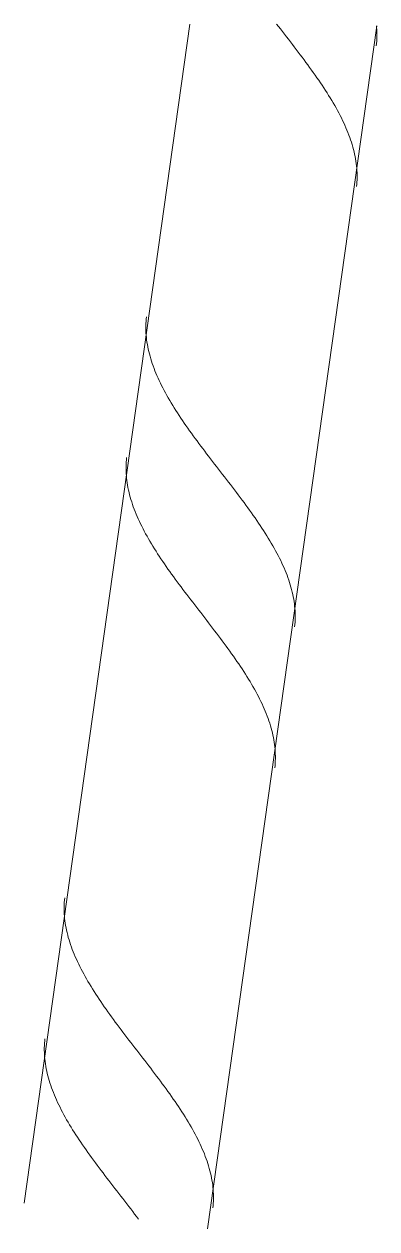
# Model space of a CAD drawing. Header units: inches. Extents: x -19229 to -222, y -6301 to 12387.
# Drawn here: x -19229.221 to -19228.27, y -64.625 to -61.373 of the extents above; entities that cross this region are included whole.
import ezdxf

# ---------------------------------------------------------------- set-up
doc = ezdxf.new("R2010")
doc.units = ezdxf.units.IN
doc.header["$MEASUREMENT"] = 0
doc.layers.add('A-WALL', color=113, linetype='Continuous', lineweight=9)
doc.layers.add('A-WALL-PATT', color=111, linetype='Continuous', lineweight=25)

# ---------------------------------------------------------------- blocks, each defined once
blk = doc.blocks.new('FP_1-DETAIL - PRECAST _ CONC_ - PLANK PARALLEL TO WALL')
at = {"layer": 'A-WALL'}
for p, q in [((17209.9065, -61.3732), (17209.4592, -64.5557)), ((17209.9543, -64.6253), (17210.4107, -61.3777))]:
    blk.add_line(p, q, dxfattribs=at)
at = {"layer": 'A-WALL-PATT', "color": 55, "lineweight": 9}
for p, q in [((17210.1453, -61.3794), (17210.1406, -61.3732)), ((17210.1507, -61.3864), (17210.1453, -61.3794)), ((17210.1561, -61.3933), (17210.1507, -61.3864)), ((17210.1615, -61.4003), (17210.1561, -61.3933)), ((17210.4102, -61.3821), (17210.4097, -61.3775)), ((17210.4106, -61.3884), (17210.4102, -61.3821)), ((17210.4109, -61.3946), (17210.4106, -61.3884)), ((17210.411, -61.4008), (17210.4109, -61.3946)), ((17210.1668, -61.4072), (17210.1615, -61.4003)), ((17210.1722, -61.4142), (17210.1668, -61.4072)), ((17210.1775, -61.4211), (17210.1722, -61.4142)), ((17210.1829, -61.4281), (17210.1775, -61.4211)), ((17210.1882, -61.435), (17210.1829, -61.4281)), ((17210.4094, -61.4316), (17210.4101, -61.4255)), ((17210.4101, -61.4255), (17210.4105, -61.4194)), ((17210.4105, -61.4194), (17210.4108, -61.4132)), ((17210.4108, -61.4132), (17210.411, -61.407)), ((17210.411, -61.407), (17210.411, -61.4008)), ((17210.1935, -61.4419), (17210.1882, -61.435)), ((17210.1988, -61.4489), (17210.1935, -61.4419)), ((17210.204, -61.4558), (17210.1988, -61.4489)), ((17210.2092, -61.4627), (17210.204, -61.4558)), ((17210.2144, -61.4697), (17210.2092, -61.4627)), ((17210.2195, -61.4766), (17210.2144, -61.4697)), ((17210.2246, -61.4835), (17210.2195, -61.4766)), ((17210.2296, -61.4904), (17210.2246, -61.4835)), ((17210.2346, -61.4973), (17210.2296, -61.4904)), ((17210.2395, -61.5042), (17210.2346, -61.4973)), ((17210.2444, -61.5111), (17210.2395, -61.5042)), ((17210.2492, -61.5179), (17210.2444, -61.5111)), ((17210.254, -61.5248), (17210.2492, -61.5179)), ((17210.2586, -61.5317), (17210.254, -61.5248)), ((17210.2632, -61.5385), (17210.2586, -61.5317)), ((17210.2678, -61.5453), (17210.2632, -61.5385)), ((17210.2722, -61.5522), (17210.2678, -61.5453)), ((17210.2766, -61.559), (17210.2722, -61.5522)), ((17210.2809, -61.5658), (17210.2766, -61.559)), ((17210.2851, -61.5725), (17210.2809, -61.5658)), ((17210.2892, -61.5793), (17210.2851, -61.5725)), ((17210.2932, -61.5861), (17210.2892, -61.5793)), ((17210.2971, -61.5928), (17210.2932, -61.5861)), ((17210.3009, -61.5996), (17210.2971, -61.5928)), ((17210.3046, -61.6063), (17210.3009, -61.5996)), ((17210.3082, -61.613), (17210.3046, -61.6063)), ((17210.3117, -61.6197), (17210.3082, -61.613)), ((17210.3151, -61.6263), (17210.3117, -61.6197)), ((17210.3184, -61.633), (17210.3151, -61.6263)), ((17210.3215, -61.6396), (17210.3184, -61.633)), ((17210.3246, -61.6463), (17210.3215, -61.6396)), ((17210.3275, -61.6529), (17210.3246, -61.6463)), ((17210.3303, -61.6595), (17210.3275, -61.6529)), ((17210.3329, -61.666), (17210.3303, -61.6595)), ((17210.3355, -61.6726), (17210.3329, -61.666)), ((17210.3379, -61.6791), (17210.3355, -61.6726)), ((17210.3402, -61.6856), (17210.3379, -61.6791)), ((17210.3423, -61.6921), (17210.3402, -61.6856)), ((17210.3443, -61.6986), (17210.3423, -61.6921)), ((17210.3462, -61.7051), (17210.3443, -61.6986)), ((17210.348, -61.7115), (17210.3462, -61.7051)), ((17210.3496, -61.7179), (17210.348, -61.7115)), ((17210.351, -61.7243), (17210.3496, -61.7179)), ((17210.3523, -61.7307), (17210.351, -61.7243)), ((17210.3535, -61.7371), (17210.3523, -61.7307)), ((17210.3545, -61.7434), (17210.3535, -61.7371)), ((17210.3554, -61.7497), (17210.3545, -61.7434)), ((17210.3562, -61.756), (17210.3554, -61.7497)), ((17210.3567, -61.7623), (17210.3562, -61.756)), ((17210.3572, -61.7686), (17210.3567, -61.7623)), ((17210.3575, -61.7748), (17210.3572, -61.7686)), ((17210.3574, -61.7934), (17210.3576, -61.7872)), ((17210.3576, -61.781), (17210.3575, -61.7748)), ((17210.3576, -61.7872), (17210.3576, -61.781)), ((17210.356, -61.8118), (17210.3566, -61.8057)), ((17210.3566, -61.8057), (17210.3571, -61.7995)), ((17210.3571, -61.7995), (17210.3574, -61.7934)), ((17209.7877, -62.1816), (17209.7881, -62.1754)), ((17209.7881, -62.1754), (17209.7885, -62.1693)), ((17209.7885, -62.1693), (17209.7892, -62.1632)), ((17209.7876, -62.1877), (17209.7877, -62.1816)), ((17209.7876, -62.1939), (17209.7876, -62.1877)), ((17209.7877, -62.2002), (17209.7876, -62.1939)), ((17209.788, -62.2064), (17209.7877, -62.2002)), ((17209.7884, -62.2126), (17209.788, -62.2064)), ((17209.789, -62.2189), (17209.7884, -62.2126)), ((17209.7897, -62.2252), (17209.789, -62.2189)), ((17209.7906, -62.2315), (17209.7897, -62.2252)), ((17209.7917, -62.2379), (17209.7906, -62.2315)), ((17209.7928, -62.2442), (17209.7917, -62.2379)), ((17209.7941, -62.2506), (17209.7928, -62.2442)), ((17209.7956, -62.257), (17209.7941, -62.2506)), ((17209.7972, -62.2635), (17209.7956, -62.257)), ((17209.7989, -62.2699), (17209.7972, -62.2635)), ((17209.8008, -62.2764), (17209.7989, -62.2699)), ((17209.8028, -62.2828), (17209.8008, -62.2764)), ((17209.805, -62.2893), (17209.8028, -62.2828)), ((17209.8073, -62.2958), (17209.805, -62.2893)), ((17209.8097, -62.3024), (17209.8073, -62.2958)), ((17209.8122, -62.3089), (17209.8097, -62.3024)), ((17209.8149, -62.3155), (17209.8122, -62.3089)), ((17209.8177, -62.3221), (17209.8149, -62.3155)), ((17209.8206, -62.3287), (17209.8177, -62.3221)), ((17209.8236, -62.3353), (17209.8206, -62.3287)), ((17209.8268, -62.342), (17209.8236, -62.3353)), ((17209.8301, -62.3486), (17209.8268, -62.342)), ((17209.8335, -62.3553), (17209.8301, -62.3486)), ((17209.8369, -62.362), (17209.8335, -62.3553)), ((17209.8406, -62.3687), (17209.8369, -62.362)), ((17209.8443, -62.3754), (17209.8406, -62.3687)), ((17209.8481, -62.3821), (17209.8443, -62.3754)), ((17209.852, -62.3889), (17209.8481, -62.3821)), ((17209.856, -62.3956), (17209.852, -62.3889)), ((17209.8601, -62.4024), (17209.856, -62.3956)), ((17209.8643, -62.4092), (17209.8601, -62.4024)), ((17209.8686, -62.416), (17209.8643, -62.4092)), ((17209.8729, -62.4228), (17209.8686, -62.416)), ((17209.8774, -62.4296), (17209.8729, -62.4228)), ((17209.8819, -62.4365), (17209.8774, -62.4296)), ((17209.8865, -62.4433), (17209.8819, -62.4365)), ((17209.8912, -62.4502), (17209.8865, -62.4433)), ((17209.8959, -62.457), (17209.8912, -62.4502)), ((17209.9007, -62.4639), (17209.8959, -62.457)), ((17209.9056, -62.4708), (17209.9007, -62.4639)), ((17209.9105, -62.4777), (17209.9056, -62.4708)), ((17209.9155, -62.4846), (17209.9105, -62.4777)), ((17209.9206, -62.4915), (17209.9155, -62.4846)), ((17209.9257, -62.4984), (17209.9206, -62.4915)), ((17209.9308, -62.5053), (17209.9257, -62.4984)), ((17209.936, -62.5122), (17209.9308, -62.5053)), ((17209.9412, -62.5191), (17209.936, -62.5122)), ((17209.9464, -62.5261), (17209.9412, -62.5191)), ((17209.9517, -62.533), (17209.9464, -62.5261)), ((17209.957, -62.5399), (17209.9517, -62.533)), ((17209.7341, -62.5741), (17209.7342, -62.5679)), ((17209.7342, -62.5679), (17209.7343, -62.5618)), ((17209.7343, -62.5618), (17209.7346, -62.5556)), ((17209.7346, -62.5556), (17209.7351, -62.5495)), ((17209.7351, -62.5495), (17209.7357, -62.5434)), ((17209.9623, -62.5469), (17209.957, -62.5399)), ((17209.9676, -62.5538), (17209.9623, -62.5469)), ((17209.973, -62.5608), (17209.9676, -62.5538)), ((17209.9783, -62.5677), (17209.973, -62.5608)), ((17209.9837, -62.5747), (17209.9783, -62.5677)), ((17209.7343, -62.5803), (17209.7341, -62.5741)), ((17209.7346, -62.5866), (17209.7343, -62.5803)), ((17209.735, -62.5928), (17209.7346, -62.5866)), ((17209.7356, -62.5991), (17209.735, -62.5928)), ((17209.7363, -62.6054), (17209.7356, -62.5991)), ((17209.9891, -62.5816), (17209.9837, -62.5747)), ((17209.9945, -62.5886), (17209.9891, -62.5816)), ((17209.9998, -62.5955), (17209.9945, -62.5886)), ((17210.0052, -62.6025), (17209.9998, -62.5955)), ((17209.7372, -62.6117), (17209.7363, -62.6054)), ((17209.7382, -62.6181), (17209.7372, -62.6117)), ((17209.7394, -62.6244), (17209.7382, -62.6181)), ((17209.7407, -62.6308), (17209.7394, -62.6244)), ((17209.7422, -62.6372), (17209.7407, -62.6308)), ((17210.0105, -62.6094), (17210.0052, -62.6025)), ((17210.0159, -62.6164), (17210.0105, -62.6094)), ((17210.0212, -62.6233), (17210.0159, -62.6164)), ((17210.0265, -62.6303), (17210.0212, -62.6233)), ((17210.0318, -62.6372), (17210.0265, -62.6303)), ((17209.7438, -62.6436), (17209.7422, -62.6372)), ((17209.7455, -62.6501), (17209.7438, -62.6436)), ((17209.7474, -62.6565), (17209.7455, -62.6501)), ((17209.7494, -62.663), (17209.7474, -62.6565)), ((17209.7515, -62.6695), (17209.7494, -62.663)), ((17210.037, -62.6441), (17210.0318, -62.6372)), ((17210.0422, -62.6511), (17210.037, -62.6441)), ((17210.0474, -62.658), (17210.0422, -62.6511)), ((17210.0525, -62.6649), (17210.0474, -62.658)), ((17210.0576, -62.6718), (17210.0525, -62.6649)), ((17209.7538, -62.676), (17209.7515, -62.6695)), ((17209.7562, -62.6826), (17209.7538, -62.676)), ((17209.7588, -62.6891), (17209.7562, -62.6826)), ((17209.7615, -62.6957), (17209.7588, -62.6891)), ((17209.7643, -62.7023), (17209.7615, -62.6957)), ((17210.0626, -62.6787), (17210.0576, -62.6718)), ((17210.0676, -62.6856), (17210.0626, -62.6787)), ((17210.0725, -62.6925), (17210.0676, -62.6856)), ((17210.0774, -62.6994), (17210.0725, -62.6925)), ((17210.0822, -62.7063), (17210.0774, -62.6994)), ((17209.7672, -62.7089), (17209.7643, -62.7023)), ((17209.7702, -62.7155), (17209.7672, -62.7089)), ((17209.7734, -62.7221), (17209.7702, -62.7155)), ((17209.7766, -62.7288), (17209.7734, -62.7221)), ((17209.78, -62.7355), (17209.7766, -62.7288)), ((17210.087, -62.7131), (17210.0822, -62.7063)), ((17210.0916, -62.72), (17210.087, -62.7131)), ((17210.0962, -62.7268), (17210.0916, -62.72)), ((17210.1008, -62.7337), (17210.0962, -62.7268)), ((17209.7835, -62.7422), (17209.78, -62.7355)), ((17209.7871, -62.7489), (17209.7835, -62.7422)), ((17209.7908, -62.7556), (17209.7871, -62.7489)), ((17209.7946, -62.7623), (17209.7908, -62.7556)), ((17209.7986, -62.7691), (17209.7946, -62.7623)), ((17210.1052, -62.7405), (17210.1008, -62.7337)), ((17210.1096, -62.7473), (17210.1052, -62.7405)), ((17210.1139, -62.7541), (17210.1096, -62.7473)), ((17210.1181, -62.7609), (17210.1139, -62.7541)), ((17210.1222, -62.7676), (17210.1181, -62.7609)), ((17209.8026, -62.7758), (17209.7986, -62.7691)), ((17209.8067, -62.7826), (17209.8026, -62.7758)), ((17209.8109, -62.7894), (17209.8067, -62.7826)), ((17209.8151, -62.7962), (17209.8109, -62.7894)), ((17209.8195, -62.803), (17209.8151, -62.7962)), ((17210.1262, -62.7744), (17210.1222, -62.7676)), ((17210.1301, -62.7811), (17210.1262, -62.7744)), ((17210.1339, -62.7879), (17210.1301, -62.7811)), ((17210.1376, -62.7946), (17210.1339, -62.7879)), ((17210.1412, -62.8013), (17210.1376, -62.7946)), ((17209.824, -62.8098), (17209.8195, -62.803)), ((17209.8285, -62.8166), (17209.824, -62.8098)), ((17209.8331, -62.8235), (17209.8285, -62.8166)), ((17209.8378, -62.8303), (17209.8331, -62.8235)), ((17210.1447, -62.808), (17210.1412, -62.8013)), ((17210.1481, -62.8147), (17210.1447, -62.808)), ((17210.1514, -62.8213), (17210.1481, -62.8147)), ((17210.1545, -62.828), (17210.1514, -62.8213)), ((17210.1576, -62.8346), (17210.1545, -62.828)), ((17209.8425, -62.8372), (17209.8378, -62.8303)), ((17209.8473, -62.8441), (17209.8425, -62.8372)), ((17209.8522, -62.851), (17209.8473, -62.8441)), ((17209.8571, -62.8578), (17209.8522, -62.851)), ((17209.8621, -62.8647), (17209.8571, -62.8578)), ((17210.1605, -62.8412), (17210.1576, -62.8346)), ((17210.1633, -62.8478), (17210.1605, -62.8412)), ((17210.1659, -62.8543), (17210.1633, -62.8478)), ((17210.1685, -62.8609), (17210.1659, -62.8543)), ((17210.1709, -62.8674), (17210.1685, -62.8609)), ((17209.8671, -62.8716), (17209.8621, -62.8647)), ((17209.8722, -62.8786), (17209.8671, -62.8716)), ((17209.8774, -62.8855), (17209.8722, -62.8786)), ((17209.8825, -62.8924), (17209.8774, -62.8855)), ((17209.8877, -62.8993), (17209.8825, -62.8924)), ((17210.1732, -62.874), (17210.1709, -62.8674)), ((17210.1753, -62.8804), (17210.1732, -62.874)), ((17210.1773, -62.8869), (17210.1753, -62.8804)), ((17210.1792, -62.8934), (17210.1773, -62.8869)), ((17210.181, -62.8998), (17210.1792, -62.8934)), ((17209.893, -62.9063), (17209.8877, -62.8993)), ((17209.8982, -62.9132), (17209.893, -62.9063)), ((17209.9035, -62.9201), (17209.8982, -62.9132)), ((17209.9088, -62.9271), (17209.9035, -62.9201)), ((17209.9142, -62.934), (17209.9088, -62.9271)), ((17210.1826, -62.9063), (17210.181, -62.8998)), ((17210.184, -62.9127), (17210.1826, -62.9063)), ((17210.1853, -62.919), (17210.184, -62.9127)), ((17210.1865, -62.9254), (17210.1853, -62.919)), ((17210.1875, -62.9317), (17210.1865, -62.9254)), ((17209.9195, -62.941), (17209.9142, -62.934)), ((17209.9249, -62.9479), (17209.9195, -62.941)), ((17209.9303, -62.9549), (17209.9249, -62.9479)), ((17209.9356, -62.9618), (17209.9303, -62.9549)), ((17210.1884, -62.9381), (17210.1875, -62.9317)), ((17210.1891, -62.9444), (17210.1884, -62.9381)), ((17210.1897, -62.9506), (17210.1891, -62.9444)), ((17210.1902, -62.9569), (17210.1897, -62.9506)), ((17210.1905, -62.9631), (17210.1902, -62.9569)), ((17209.941, -62.9688), (17209.9356, -62.9618)), ((17209.9464, -62.9757), (17209.941, -62.9688)), ((17209.9518, -62.9827), (17209.9464, -62.9757)), ((17209.9571, -62.9896), (17209.9518, -62.9827)), ((17209.9624, -62.9966), (17209.9571, -62.9896)), ((17210.1896, -62.994), (17210.1901, -62.9879)), ((17210.1901, -62.9879), (17210.1904, -62.9817)), ((17210.1904, -62.9817), (17210.1906, -62.9755)), ((17210.1906, -62.9693), (17210.1905, -62.9631)), ((17210.1906, -62.9755), (17210.1906, -62.9693)), ((17209.9678, -63.0035), (17209.9624, -62.9966)), ((17209.9731, -63.0105), (17209.9678, -63.0035)), ((17209.9783, -63.0174), (17209.9731, -63.0105)), ((17209.9836, -63.0243), (17209.9783, -63.0174)), ((17209.9888, -63.0313), (17209.9836, -63.0243)), ((17210.189, -63.0001), (17210.1896, -62.994)), ((17209.9939, -63.0382), (17209.9888, -63.0313)), ((17209.9991, -63.0451), (17209.9939, -63.0382)), ((17210.0042, -63.052), (17209.9991, -63.0451)), ((17210.0092, -63.0589), (17210.0042, -63.052)), ((17210.0142, -63.0658), (17210.0092, -63.0589)), ((17210.0191, -63.0727), (17210.0142, -63.0658)), ((17210.024, -63.0796), (17210.0191, -63.0727)), ((17210.0288, -63.0864), (17210.024, -63.0796)), ((17210.0335, -63.0933), (17210.0288, -63.0864)), ((17210.0382, -63.1002), (17210.0335, -63.0933)), ((17210.0428, -63.107), (17210.0382, -63.1002)), ((17210.0473, -63.1138), (17210.0428, -63.107)), ((17210.0518, -63.1207), (17210.0473, -63.1138)), ((17210.0561, -63.1275), (17210.0518, -63.1207)), ((17210.0604, -63.1343), (17210.0561, -63.1275)), ((17210.0646, -63.1411), (17210.0604, -63.1343)), ((17210.0687, -63.1478), (17210.0646, -63.1411)), ((17210.0727, -63.1546), (17210.0687, -63.1478)), ((17210.0766, -63.1613), (17210.0727, -63.1546)), ((17210.0805, -63.1681), (17210.0766, -63.1613)), ((17210.0842, -63.1748), (17210.0805, -63.1681)), ((17210.0878, -63.1815), (17210.0842, -63.1748)), ((17210.0913, -63.1882), (17210.0878, -63.1815)), ((17210.0947, -63.1948), (17210.0913, -63.1882)), ((17210.0979, -63.2015), (17210.0947, -63.1948)), ((17210.1011, -63.2081), (17210.0979, -63.2015)), ((17210.1041, -63.2148), (17210.1011, -63.2081)), ((17210.107, -63.2214), (17210.1041, -63.2148)), ((17210.1098, -63.228), (17210.107, -63.2214)), ((17210.1125, -63.2345), (17210.1098, -63.228)), ((17210.115, -63.2411), (17210.1125, -63.2345)), ((17210.1175, -63.2476), (17210.115, -63.2411)), ((17210.1197, -63.2541), (17210.1175, -63.2476)), ((17210.1219, -63.2606), (17210.1197, -63.2541)), ((17210.1239, -63.2671), (17210.1219, -63.2606)), ((17210.1258, -63.2736), (17210.1239, -63.2671)), ((17210.1275, -63.28), (17210.1258, -63.2736)), ((17210.1291, -63.2864), (17210.1275, -63.28)), ((17210.1306, -63.2928), (17210.1291, -63.2864)), ((17210.1319, -63.2992), (17210.1306, -63.2928)), ((17210.1331, -63.3056), (17210.1319, -63.2992)), ((17210.1341, -63.3119), (17210.1331, -63.3056)), ((17210.135, -63.3182), (17210.1341, -63.3119)), ((17210.1357, -63.3245), (17210.135, -63.3182)), ((17210.1363, -63.3308), (17210.1357, -63.3245)), ((17210.1367, -63.3371), (17210.1363, -63.3308)), ((17210.137, -63.3433), (17210.1367, -63.3371)), ((17210.1372, -63.3495), (17210.137, -63.3433)), ((17210.1371, -63.3557), (17210.1372, -63.3495)), ((17210.1356, -63.3803), (17210.1362, -63.3742)), ((17210.1362, -63.3742), (17210.1367, -63.368)), ((17210.1367, -63.368), (17210.137, -63.3619)), ((17210.137, -63.3619), (17210.1371, -63.3557)), ((17209.5676, -63.7439), (17209.5681, -63.7378)), ((17209.5681, -63.7378), (17209.5687, -63.7317)), ((17209.5671, -63.7562), (17209.5673, -63.7501)), ((17209.5671, -63.7624), (17209.5671, -63.7562)), ((17209.5673, -63.7687), (17209.5671, -63.7624)), ((17209.5673, -63.7501), (17209.5676, -63.7439)), ((17209.5675, -63.7749), (17209.5673, -63.7687)), ((17209.568, -63.7812), (17209.5675, -63.7749)), ((17209.5686, -63.7874), (17209.568, -63.7812)), ((17209.5693, -63.7937), (17209.5686, -63.7874)), ((17209.5702, -63.8001), (17209.5693, -63.7937)), ((17209.5712, -63.8064), (17209.5702, -63.8001)), ((17209.5724, -63.8128), (17209.5712, -63.8064)), ((17209.5737, -63.8191), (17209.5724, -63.8128)), ((17209.5752, -63.8255), (17209.5737, -63.8191)), ((17209.5768, -63.832), (17209.5752, -63.8255)), ((17209.5785, -63.8384), (17209.5768, -63.832)), ((17209.5804, -63.8449), (17209.5785, -63.8384)), ((17209.5824, -63.8513), (17209.5804, -63.8449)), ((17209.5845, -63.8578), (17209.5824, -63.8513)), ((17209.5868, -63.8644), (17209.5845, -63.8578)), ((17209.5892, -63.8709), (17209.5868, -63.8644)), ((17209.5918, -63.8774), (17209.5892, -63.8709)), ((17209.5945, -63.884), (17209.5918, -63.8774)), ((17209.5972, -63.8906), (17209.5945, -63.884)), ((17209.6002, -63.8972), (17209.5972, -63.8906)), ((17209.6032, -63.9038), (17209.6002, -63.8972)), ((17209.6064, -63.9105), (17209.6032, -63.9038)), ((17209.6096, -63.9171), (17209.6064, -63.9105)), ((17209.613, -63.9238), (17209.6096, -63.9171)), ((17209.6165, -63.9305), (17209.613, -63.9238)), ((17209.6201, -63.9372), (17209.6165, -63.9305)), ((17209.6238, -63.9439), (17209.6201, -63.9372)), ((17209.6276, -63.9506), (17209.6238, -63.9439)), ((17209.6315, -63.9574), (17209.6276, -63.9506)), ((17209.6356, -63.9641), (17209.6315, -63.9574)), ((17209.6397, -63.9709), (17209.6356, -63.9641)), ((17209.6439, -63.9777), (17209.6397, -63.9709)), ((17209.6481, -63.9845), (17209.6439, -63.9777)), ((17209.6525, -63.9913), (17209.6481, -63.9845)), ((17209.657, -63.9981), (17209.6525, -63.9913)), ((17209.6615, -64.005), (17209.657, -63.9981)), ((17209.6661, -64.0118), (17209.6615, -64.005)), ((17209.6708, -64.0187), (17209.6661, -64.0118)), ((17209.6755, -64.0255), (17209.6708, -64.0187)), ((17209.6803, -64.0324), (17209.6755, -64.0255)), ((17209.6852, -64.0393), (17209.6803, -64.0324)), ((17209.6901, -64.0462), (17209.6852, -64.0393)), ((17209.6951, -64.0531), (17209.6901, -64.0462)), ((17209.7001, -64.06), (17209.6951, -64.0531)), ((17209.7052, -64.0669), (17209.7001, -64.06)), ((17209.7103, -64.0738), (17209.7052, -64.0669)), ((17209.7155, -64.0807), (17209.7103, -64.0738)), ((17209.7207, -64.0876), (17209.7155, -64.0807)), ((17209.726, -64.0946), (17209.7207, -64.0876)), ((17209.7312, -64.1015), (17209.726, -64.0946)), ((17209.5137, -64.1364), (17209.5139, -64.1302)), ((17209.5139, -64.1302), (17209.5142, -64.1241)), ((17209.5142, -64.1241), (17209.5147, -64.118)), ((17209.5147, -64.118), (17209.5153, -64.1119)), ((17209.7365, -64.1085), (17209.7312, -64.1015)), ((17209.7418, -64.1154), (17209.7365, -64.1085)), ((17209.7472, -64.1223), (17209.7418, -64.1154)), ((17209.7525, -64.1293), (17209.7472, -64.1223)), ((17209.7579, -64.1362), (17209.7525, -64.1293)), ((17209.5137, -64.1426), (17209.5137, -64.1364)), ((17209.5138, -64.1488), (17209.5137, -64.1426)), ((17209.5141, -64.155), (17209.5138, -64.1488)), ((17209.5145, -64.1613), (17209.5141, -64.155)), ((17209.5151, -64.1675), (17209.5145, -64.1613)), ((17209.7633, -64.1432), (17209.7579, -64.1362)), ((17209.7686, -64.1501), (17209.7633, -64.1432)), ((17209.774, -64.1571), (17209.7686, -64.1501)), ((17209.7794, -64.164), (17209.774, -64.1571)), ((17209.5159, -64.1738), (17209.5151, -64.1675)), ((17209.5167, -64.1801), (17209.5159, -64.1738)), ((17209.5178, -64.1865), (17209.5167, -64.1801)), ((17209.5189, -64.1928), (17209.5178, -64.1865)), ((17209.5202, -64.1992), (17209.5189, -64.1928)), ((17209.7847, -64.171), (17209.7794, -64.164)), ((17209.7901, -64.1779), (17209.7847, -64.171)), ((17209.7954, -64.1849), (17209.7901, -64.1779)), ((17209.8008, -64.1918), (17209.7954, -64.1849)), ((17209.806, -64.1988), (17209.8008, -64.1918)), ((17209.5217, -64.2056), (17209.5202, -64.1992)), ((17209.5233, -64.212), (17209.5217, -64.2056)), ((17209.525, -64.2184), (17209.5233, -64.212)), ((17209.5269, -64.2249), (17209.525, -64.2184)), ((17209.5289, -64.2313), (17209.5269, -64.2249)), ((17209.8113, -64.2057), (17209.806, -64.1988)), ((17209.8166, -64.2126), (17209.8113, -64.2057)), ((17209.8218, -64.2196), (17209.8166, -64.2126)), ((17209.8269, -64.2265), (17209.8218, -64.2196)), ((17209.8321, -64.2334), (17209.8269, -64.2265)), ((17209.531, -64.2378), (17209.5289, -64.2313)), ((17209.5333, -64.2443), (17209.531, -64.2378)), ((17209.5357, -64.2509), (17209.5333, -64.2443)), ((17209.5383, -64.2574), (17209.5357, -64.2509)), ((17209.5409, -64.264), (17209.5383, -64.2574)), ((17209.8371, -64.2403), (17209.8321, -64.2334)), ((17209.8422, -64.2472), (17209.8371, -64.2403)), ((17209.8472, -64.2541), (17209.8422, -64.2472)), ((17209.8521, -64.261), (17209.8472, -64.2541)), ((17209.5437, -64.2706), (17209.5409, -64.264)), ((17209.5466, -64.2771), (17209.5437, -64.2706)), ((17209.5497, -64.2838), (17209.5466, -64.2771)), ((17209.5528, -64.2904), (17209.5497, -64.2838)), ((17209.5561, -64.297), (17209.5528, -64.2904)), ((17209.857, -64.2679), (17209.8521, -64.261)), ((17209.8618, -64.2748), (17209.857, -64.2679)), ((17209.8665, -64.2816), (17209.8618, -64.2748)), ((17209.8712, -64.2885), (17209.8665, -64.2816)), ((17209.8758, -64.2953), (17209.8712, -64.2885)), ((17209.5594, -64.3037), (17209.5561, -64.297)), ((17209.5629, -64.3104), (17209.5594, -64.3037)), ((17209.5665, -64.3171), (17209.5629, -64.3104)), ((17209.5702, -64.3238), (17209.5665, -64.3171)), ((17209.574, -64.3305), (17209.5702, -64.3238)), ((17209.8803, -64.3022), (17209.8758, -64.2953)), ((17209.8848, -64.309), (17209.8803, -64.3022)), ((17209.8891, -64.3158), (17209.8848, -64.309)), ((17209.8934, -64.3226), (17209.8891, -64.3158)), ((17209.8976, -64.3294), (17209.8934, -64.3226)), ((17209.5779, -64.3372), (17209.574, -64.3305)), ((17209.5819, -64.344), (17209.5779, -64.3372)), ((17209.586, -64.3508), (17209.5819, -64.344)), ((17209.5902, -64.3575), (17209.586, -64.3508)), ((17209.5945, -64.3643), (17209.5902, -64.3575)), ((17209.9017, -64.3361), (17209.8976, -64.3294)), ((17209.9057, -64.3429), (17209.9017, -64.3361)), ((17209.9096, -64.3497), (17209.9057, -64.3429)), ((17209.9135, -64.3564), (17209.9096, -64.3497)), ((17209.9172, -64.3631), (17209.9135, -64.3564)), ((17209.5988, -64.3711), (17209.5945, -64.3643)), ((17209.6033, -64.3779), (17209.5988, -64.3711)), ((17209.6078, -64.3847), (17209.6033, -64.3779)), ((17209.6124, -64.3916), (17209.6078, -64.3847)), ((17209.9208, -64.3698), (17209.9172, -64.3631)), ((17209.9243, -64.3765), (17209.9208, -64.3698)), ((17209.9276, -64.3832), (17209.9243, -64.3765)), ((17209.9309, -64.3898), (17209.9276, -64.3832)), ((17209.9341, -64.3965), (17209.9309, -64.3898)), ((17209.617, -64.3984), (17209.6124, -64.3916)), ((17209.6218, -64.4053), (17209.617, -64.3984)), ((17209.6266, -64.4121), (17209.6218, -64.4053)), ((17209.6314, -64.419), (17209.6266, -64.4121)), ((17209.6364, -64.4259), (17209.6314, -64.419)), ((17209.9371, -64.4031), (17209.9341, -64.3965)), ((17209.94, -64.4097), (17209.9371, -64.4031)), ((17209.9428, -64.4163), (17209.94, -64.4097)), ((17209.9455, -64.4229), (17209.9428, -64.4163)), ((17209.948, -64.4294), (17209.9455, -64.4229)), ((17209.6413, -64.4328), (17209.6364, -64.4259)), ((17209.6464, -64.4397), (17209.6413, -64.4328)), ((17209.6514, -64.4466), (17209.6464, -64.4397)), ((17209.6565, -64.4535), (17209.6514, -64.4466)), ((17209.6617, -64.4604), (17209.6565, -64.4535)), ((17209.9505, -64.4359), (17209.948, -64.4294)), ((17209.9527, -64.4425), (17209.9505, -64.4359)), ((17209.9549, -64.449), (17209.9527, -64.4425)), ((17209.9569, -64.4554), (17209.9549, -64.449)), ((17209.9588, -64.4619), (17209.9569, -64.4554)), ((17209.6669, -64.4673), (17209.6617, -64.4604)), ((17209.6721, -64.4742), (17209.6669, -64.4673)), ((17209.6774, -64.4812), (17209.6721, -64.4742)), ((17209.6827, -64.4881), (17209.6774, -64.4812)), ((17209.688, -64.495), (17209.6827, -64.4881)), ((17209.9605, -64.4683), (17209.9588, -64.4619)), ((17209.9621, -64.4748), (17209.9605, -64.4683)), ((17209.9636, -64.4812), (17209.9621, -64.4748)), ((17209.9649, -64.4875), (17209.9636, -64.4812)), ((17209.9661, -64.4939), (17209.9649, -64.4875)), ((17209.6933, -64.502), (17209.688, -64.495)), ((17209.6987, -64.5089), (17209.6933, -64.502)), ((17209.704, -64.5158), (17209.6987, -64.5089)), ((17209.7094, -64.5228), (17209.704, -64.5158)), ((17209.9671, -64.5002), (17209.9661, -64.4939)), ((17209.968, -64.5066), (17209.9671, -64.5002)), ((17209.9687, -64.5129), (17209.968, -64.5066)), ((17209.9693, -64.5191), (17209.9687, -64.5129)), ((17209.9697, -64.5254), (17209.9693, -64.5191)), ((17209.7147, -64.5297), (17209.7094, -64.5228)), ((17209.7201, -64.5367), (17209.7147, -64.5297)), ((17209.7255, -64.5436), (17209.7201, -64.5367)), ((17209.7308, -64.5506), (17209.7255, -64.5436)), ((17209.7362, -64.5575), (17209.7308, -64.5506)), ((17209.9696, -64.5564), (17209.97, -64.5502)), ((17209.97, -64.5316), (17209.9697, -64.5254)), ((17209.9701, -64.5378), (17209.97, -64.5316)), ((17209.97, -64.5502), (17209.9701, -64.544)), ((17209.9701, -64.544), (17209.9701, -64.5378)), ((17209.7415, -64.5644), (17209.7362, -64.5575)), ((17209.7468, -64.5714), (17209.7415, -64.5644)), ((17209.7521, -64.5783), (17209.7468, -64.5714)), ((17209.7574, -64.5852), (17209.7521, -64.5783)), ((17209.7626, -64.5921), (17209.7574, -64.5852)), ((17209.9685, -64.5686), (17209.9692, -64.5625)), ((17209.9692, -64.5625), (17209.9696, -64.5564)), ((17209.7678, -64.5991), (17209.7626, -64.5921))]:
    blk.add_line(p, q, dxfattribs=at)
blk = doc.blocks.new('Dowel7 - Dowel-1936060-DETAIL - PRECAST _ CONC_ - PLANK PARALLEL TO WALL')
at = {"layer": 'A-WALL'}
blk.add_blockref('FP_1-DETAIL - PRECAST _ CONC_ - PLANK PARALLEL TO WALL', (-18219.3403, 0), dxfattribs=at)

msp = doc.modelspace()

# ---------------------------------------------------------------- block references
at = {"layer": 'A-WALL'}
msp.add_blockref('Dowel7 - Dowel-1936060-DETAIL - PRECAST _ CONC_ - PLANK PARALLEL TO WALL', (-18219.3403, 0), dxfattribs=at)

doc.saveas('drawing.dxf')
